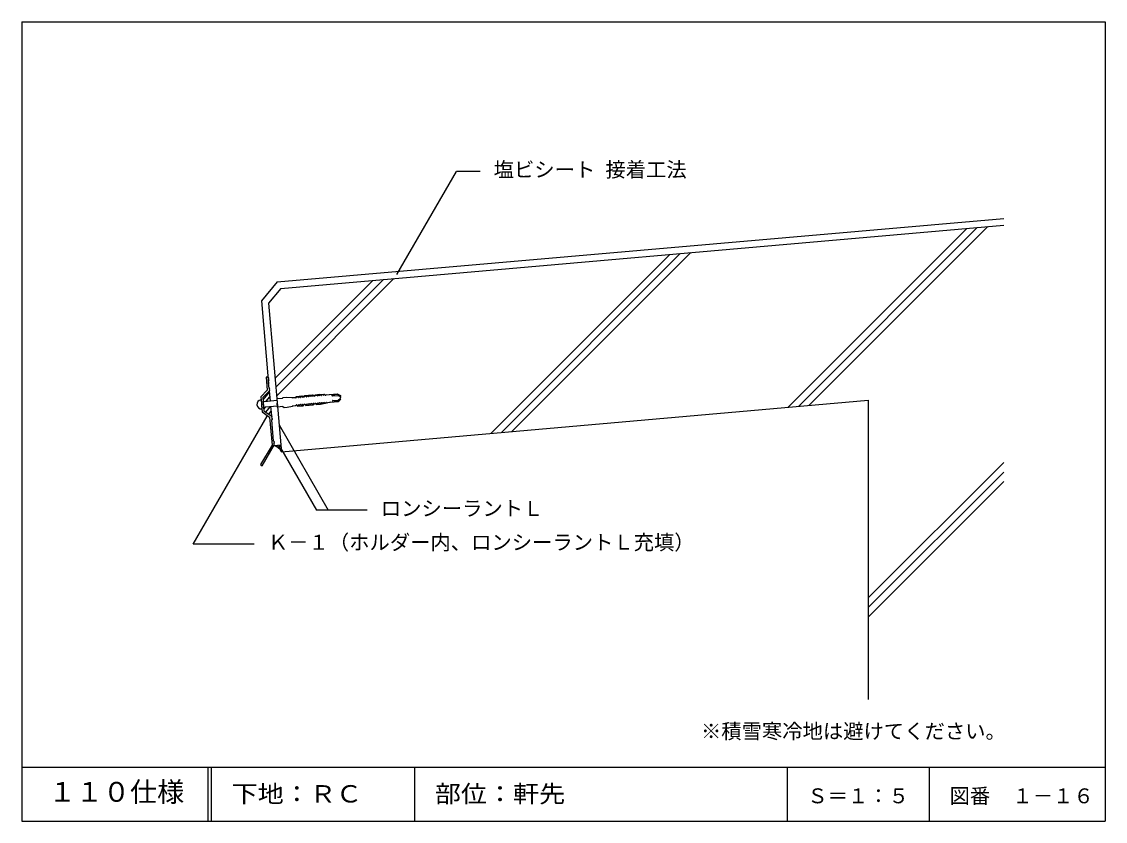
# Model space of a CAD drawing. Units: millimetres, scale not verified. Extents: x -403 to 397, y -617 to 613.
# Drawn here: x -403 to 397, y 23 to 613 of the extents above; entities that cross this region are included whole.
import ezdxf
from ezdxf.enums import TextEntityAlignment as Align

# ---------------------------------------------------------------- set-up
doc = ezdxf.new("R2010")
doc.units = ezdxf.units.MM
doc.header["$LTSCALE"] = 5
for name, color, linetype in [('2-2_in line', 7, 'Continuous'), ('2-4_out line', 2, 'Continuous'), ('2-6_鋼板・アングル', 2, 'Continuous'), ('2-7_ビス', 7, 'Continuous'), ('2-A_moji', 7, 'Continuous'), ('2-D_ハッチ他', 4, 'Continuous'), ('2-E_con他', 4, 'Continuous'), ('4-A', 7, 'Continuous'), ('F-2', 7, 'Continuous'), ('F-5', 6, 'Continuous'), ('F-7', 1, 'Continuous'), ('F-A', 7, 'Continuous')]:
    doc.layers.add(name, color=color, linetype=linetype)
doc.styles.add('HG丸ｺﾞｼｯｸM-PRO', font='')
doc.styles.add('ＭＳ ゴシック', font='')
doc.styles.get('HG丸ｺﾞｼｯｸM-PRO').set_extended_font_data('HG丸ｺﾞｼｯｸM-PRO')
doc.styles.get('ＭＳ ゴシック').set_extended_font_data('MS Gothic')

msp = doc.modelspace()

# ---------------------------------------------------------------- linework, layer by layer
at = {"layer": '2-2_in line'}
for p, q in [((-212.276, 416.093), (321.502, 462.793)), ((-212.276, 416.093), (-221.367, 405.26)), ((-221.367, 405.26), (-213.958, 320.583)), ((-220.732, 340.424), (-220.095, 333.145)), ((-219.747, 329.161), (-219.123, 322.034)), ((-217.196, 300.224), (-212.215, 300.659)), ((-212.215, 300.659), (-211.779, 295.678))]:
    msp.add_line(p, q, dxfattribs=at)
at = {"layer": '2-2_in line', "color": 1}
msp.add_line((-213.958, 320.583), (-212.215, 300.659), dxfattribs=at)
at = {"layer": '2-4_out line'}
for p, q in [((-214.775, 420.894), (321.502, 467.812)), ((-214.775, 420.894), (-226.528, 406.887)), ((-226.528, 406.887), (-221.175, 345.703)), ((-211.779, 295.678), (221.502, 333.586)), ((221.502, 333.586), (221.502, 112.965))]:
    msp.add_line(p, q, dxfattribs=at)
msp.add_arc((-220.038, 291.337), 9.33, 27.73193, 72.26807, dxfattribs=at)
at = {"layer": '2-6_鋼板・アングル'}
for p, q in [((-221.638, 350.682), (-223.069, 350.559)), ((-223.069, 350.559), (-222.23, 340.976)), ((-221.076, 350.21), (-221.638, 350.682)), ((-221.51, 349.692), (-221.076, 350.21)), ((-220.993, 349.26), (-221.51, 349.692)), ((-221.483, 348.676), (-220.993, 349.26)), ((-220.908, 348.292), (-221.483, 348.676)), ((-221.355, 347.758), (-220.908, 348.292)), ((-220.979, 343.245), (-221.355, 347.758)), ((-226.996, 336.154), (-222.23, 340.976)), ((-225.474, 335.605), (-220.274, 340.871)), ((-220.426, 342.781), (-220.979, 343.245)), ((-220.86, 342.264), (-220.426, 342.781)), ((-220.343, 341.829), (-220.86, 342.264)), ((-220.833, 341.245), (-220.343, 341.829)), ((-220.274, 340.871), (-220.833, 341.245)), ((-225.474, 335.605), (-224.63, 325.955)), ((-217.489, 303.349), (-218.866, 319.094)), ((-216.936, 302.887), (-217.489, 303.349)), ((-217.375, 302.361), (-216.936, 302.887)), ((-216.852, 301.935), (-217.375, 302.361)), ((-217.342, 301.351), (-216.852, 301.935)), ((-216.76, 300.964), (-217.342, 301.351))]:
    msp.add_line(p, q, dxfattribs=at)
for points in [[(-226.996, 336.154), (-226.57, 331.276), (-225.736, 330.644), (-226.449, 329.893), (-226.03, 325.148)], [(-226.03, 325.148), (-220.503, 321.23), (-218.695, 300.57), (-227.202, 286.121), (-225.995, 285.277), (-216.76, 300.964)], [(-224.63, 325.955), (-218.522, 321.622), (-219.004, 321.047), (-218.487, 320.615), (-218.977, 320.031), (-218.402, 319.646), (-218.866, 319.094)]]:
    msp.add_lwpolyline(points, dxfattribs=at)
at = {"layer": '2-7_ビス'}
for p, q in [((-195.648, 336.458), (-195.648, 336.458)), ((-195.648, 336.458), (-195.648, 336.458)), ((-180.041, 337.823), (-179.181, 337.464)), ((-226.797, 333.875), (-226.22, 327.278)), ((-226.683, 332.569), (-215.096, 333.583)), ((-226.334, 328.584), (-214.747, 329.598)), ((-195.095, 330.144), (-195.095, 330.144)), ((-195.095, 330.144), (-195.095, 330.144)), ((-179.488, 331.509), (-178.705, 332.013))]:
    msp.add_line(p, q, dxfattribs=at)
for points in [[(-200.781, 335.535), (-200.867, 336.509), (-196.649, 336.878), (-195.648, 336.462), (-195.648, 336.458)], [(-199.461, 335.582), (-200.327, 336.015), (-200.82, 335.972)], [(-197.901, 335.718), (-198.766, 336.152), (-199.242, 336.11), (-199.229, 335.761)], [(-196.345, 335.912), (-197.205, 336.289), (-197.681, 336.247), (-197.668, 335.899)], [(-195.648, 336.458), (-196.123, 336.412), (-196.112, 336.095)], [(-194.577, 336.519), (-194.624, 337.055), (-188.849, 337.561), (-187.844, 337.14)], [(-193.218, 336.128), (-194.084, 336.562), (-194.577, 336.519)], [(-191.658, 336.264), (-192.523, 336.698), (-192.999, 336.657), (-192.986, 336.308)], [(-190.097, 336.401), (-190.963, 336.835), (-191.438, 336.793), (-191.425, 336.445)], [(-188.541, 336.595), (-189.402, 336.971), (-189.878, 336.93), (-189.864, 336.581)], [(-187.844, 337.14), (-188.319, 337.095), (-188.309, 336.774)], [(-186.773, 337.201), (-186.82, 337.738), (-183.584, 338.021), (-180.041, 337.823), (-180.516, 337.781), (-180.507, 337.472)], [(-185.415, 336.811), (-186.281, 337.244), (-186.773, 337.201)], [(-183.857, 336.979), (-184.72, 337.386), (-185.195, 337.339), (-185.182, 336.991)], [(-182.299, 337.148), (-183.161, 337.538), (-183.636, 337.492), (-183.624, 337.157)], [(-180.74, 337.307), (-181.601, 337.684), (-182.076, 337.64), (-182.066, 337.317)], [(-178.946, 337.614), (-178.958, 337.748), (-178.178, 337.817), (-178.165, 337.667), (-176.563, 337.807), (-176.562, 337.801)], [(-176.229, 337.78), (-170.302, 338.298), (-169.614, 337.916), (-168.218, 337.032), (-168.205, 336.883), (-170.257, 337.793), (-174.214, 337.446)], [(-174.163, 336.865), (-170.206, 337.211), (-168.154, 336.302), (-168.1, 335.687)], [(-211.103, 334.936), (-215.183, 334.579), (-214.921, 331.59)], [(-210.58, 328.959), (-214.66, 328.602), (-214.921, 331.59)], [(-211.103, 334.936), (-210.347, 335.755), (-208.256, 335.938), (-204.107, 335.751), (-203.679, 335.545), (-203.683, 335.585), (-201.876, 335.743), (-201.017, 335.384)], [(-210.58, 328.959), (-209.693, 328.284), (-207.603, 328.466), (-203.548, 329.371), (-203.163, 329.648), (-203.16, 329.608), (-201.353, 329.766), (-200.569, 330.269)], [(-200.311, 330.161), (-200.226, 329.187), (-196.009, 329.556), (-195.095, 330.139), (-195.095, 330.144)], [(-199.003, 330.345), (-199.78, 329.767), (-200.273, 329.724)], [(-197.442, 330.481), (-198.22, 329.904), (-198.695, 329.862), (-198.743, 330.208)], [(-195.877, 330.561), (-196.659, 330.04), (-197.134, 329.998), (-197.182, 330.344)], [(-195.095, 330.144), (-195.571, 330.106), (-195.616, 330.421)], [(-192.76, 330.891), (-193.537, 330.313), (-194.03, 330.27)], [(-194.03, 330.27), (-193.983, 329.733), (-188.208, 330.239), (-187.292, 330.827)], [(-191.2, 331.027), (-191.977, 330.45), (-192.452, 330.408), (-192.5, 330.753)], [(-189.639, 331.164), (-190.416, 330.586), (-190.892, 330.545), (-190.939, 330.89)], [(-188.073, 331.243), (-188.855, 330.723), (-189.331, 330.681), (-189.378, 331.026)], [(-187.292, 330.827), (-187.768, 330.789), (-187.813, 331.107)], [(-186.227, 330.953), (-186.18, 330.416), (-182.944, 330.699), (-179.488, 331.509), (-179.964, 331.468), (-180.008, 331.774)], [(-184.957, 331.573), (-185.734, 330.996), (-186.227, 330.953)], [(-183.393, 331.678), (-184.173, 331.128), (-184.649, 331.091), (-184.696, 331.436)], [(-181.83, 331.782), (-182.611, 331.248), (-183.087, 331.211), (-183.133, 331.543)], [(-180.267, 331.897), (-181.049, 331.376), (-181.525, 331.336), (-181.57, 331.656)], [(-178.447, 331.905), (-178.435, 331.771), (-177.655, 331.839), (-177.668, 331.989), (-176.066, 332.129), (-176.067, 332.135)], [(-175.742, 332.214), (-169.815, 332.733), (-169.204, 333.228), (-167.983, 334.342), (-167.996, 334.491), (-169.859, 333.238), (-173.815, 332.892)], [(-173.866, 333.474), (-169.91, 333.82), (-168.046, 335.072), (-168.1, 335.687)]]:
    msp.add_lwpolyline(points, dxfattribs=at)
msp.add_arc((-226.508, 330.577), 3.311, 95, 275, dxfattribs=at)
for centre, major_axis, start_param, end_param in [((-196.339, 336.12), (0.228, 0.02), 4.6066597, 6.0519827), ((-195.116, 336.526), (0.534, 0.047), 3.1858044, 6.2389735), ((-193.212, 336.337), (0.228, 0.02), 4.6066597, 6.0519827), ((-191.652, 336.473), (0.228, 0.02), 4.6066597, 6.0519827), ((-190.091, 336.61), (0.228, 0.02), 4.6066597, 6.0519827), ((-188.535, 336.803), (0.228, 0.02), 4.6066597, 6.0519827), ((-187.312, 337.208), (0.534, 0.047), 3.1858044, 6.2389735), ((-185.409, 337.019), (0.228, 0.02), 4.6066597, 6.0519827), ((-183.851, 337.188), (0.228, 0.02), 4.6066597, 6.0519827), ((-182.293, 337.356), (0.228, 0.02), 4.6066597, 6.0519827), ((-180.734, 337.515), (0.228, 0.02), 4.6066597, 6.0519827), ((-179.12, 337.612), (0.173, 0.015), 4.1060148, 6.2013378), ((-176.328, 338.5), (0.797, 0.07), 4.3356773, 4.7570176), ((-174.178, 337.157), (0.32, 0.028), 1.6025621, 4.7441547), ((-200.953, 335.53), (0.171, 0.015), 4.1203058, 6.2147054), ((-200.481, 330.136), (0.171, 0.015), 0.06848, 2.1628795), ((-199.455, 335.79), (0.228, 0.02), 4.6066597, 6.0519827), ((-198.961, 330.14), (0.228, 0.02), 0.2312026, 1.6765256), ((-197.895, 335.927), (0.228, 0.02), 4.6066597, 6.0519827), ((-197.4, 330.277), (0.228, 0.02), 0.2312026, 1.6765256), ((-195.834, 330.356), (0.228, 0.02), 0.2312026, 1.6765256), ((-194.559, 330.169), (0.534, 0.047), 0.0442118, 3.0973809), ((-192.718, 330.686), (0.228, 0.02), 0.2312026, 1.6765256), ((-191.157, 330.823), (0.228, 0.02), 0.2312026, 1.6765256), ((-189.597, 330.959), (0.228, 0.02), 0.2312026, 1.6765256), ((-188.031, 331.039), (0.228, 0.02), 0.2312026, 1.6765256), ((-186.756, 330.852), (0.534, 0.047), 0.0442118, 3.0973809), ((-184.915, 331.369), (0.228, 0.02), 0.2312026, 1.6765256), ((-183.351, 331.473), (0.228, 0.02), 0.2312026, 1.6765256), ((-181.788, 331.578), (0.228, 0.02), 0.2312026, 1.6765256), ((-180.225, 331.692), (0.228, 0.02), 0.2312026, 1.6765256), ((-178.618, 331.877), (0.173, 0.015), 0.0818475, 2.1771705), ((-175.715, 331.487), (0.797, 0.07), 1.5261677, 1.947508), ((-173.83, 333.184), (0.32, 0.028), 1.5390306, 4.6806232)]:
    msp.add_ellipse(centre, major_axis=major_axis, ratio=0.909574, start_param=start_param, end_param=end_param, dxfattribs=at)
at = {"layer": '2-A_moji'}
for p, q in [((-126.467, 426.512), (-82.58, 502.526)), ((-65.058, 502.526), (-82.58, 502.526)), ((-276.883, 227.526), (-222.374, 321.937)), ((-148.361, 252.526), (-185.729, 252.526)), ((-231.759, 227.526), (-276.883, 227.526))]:
    msp.add_line(p, q, dxfattribs=at)
at = {"layer": '2-D_ハッチ他'}
for p, q in [((-225.336, 334.029), (-220.66, 339.601)), ((-223.029, 332.889), (-220.352, 336.079)), ((-224.72, 326.985), (-223.143, 328.864)), ((-223.182, 324.928), (-219.736, 329.035)), ((-221.136, 323.477), (-219.428, 325.513)), ((-216.223, 299.851), (-215.721, 300.353)), ((-215.291, 299.369), (-214.172, 300.488)), ((-214.443, 298.803), (-212.622, 300.624)), ((-213.673, 298.159), (-212.131, 299.7)), ((-212.979, 297.438), (-212.018, 298.4)), ((-212.362, 296.641), (-211.904, 297.099)), ((-211.825, 295.764), (-211.79, 295.799))]:
    msp.add_line(p, q, dxfattribs=at)
at = {"layer": '2-E_con他'}
for p, q in [((162.142, 328.392), (294.15, 460.4)), ((169.891, 329.07), (301.899, 461.078)), ((177.64, 329.748), (309.648, 461.756)), ((-57.033, 309.217), (74.975, 441.224)), ((-49.284, 309.895), (82.724, 441.902)), ((-41.535, 310.573), (90.473, 442.58)), ((-216.509, 349.741), (-144.201, 422.049)), ((-215.94, 343.238), (-136.452, 422.727)), ((-215.372, 336.736), (-128.703, 423.405)), ((221.502, 187.752), (321.502, 287.752)), ((221.502, 180.681), (321.502, 280.681)), ((221.502, 173.61), (321.502, 273.61))]:
    msp.add_line(p, q, dxfattribs=at)
at = {"layer": '4-A'}
for p, q in [((-213.505, 315.397), (-177.206, 252.526)), ((-212.361, 298.653), (-185.729, 252.526))]:
    msp.add_line(p, q, dxfattribs=at)
at = {"layer": 'F-2'}
for p, q in [((-113.498, 62.965), (-113.498, 22.965)), ((161.502, 62.965), (161.502, 22.965)), ((266.502, 62.965), (266.502, 22.965))]:
    msp.add_line(p, q, dxfattribs=at)
at = {"layer": 'F-5'}
for p, q in [((-403.498, 62.965), (396.502, 62.965)), ((-265.998, 62.965), (-265.998, 22.965)), ((-263.498, 62.965), (-263.498, 22.965))]:
    msp.add_line(p, q, dxfattribs=at)
at = {"layer": 'F-7'}
for p, q in [((-403.498, 612.965), (-403.498, 22.965)), ((-403.498, 22.965), (396.502, 22.965))]:
    msp.add_line(p, q, dxfattribs=at)
msp.add_lwpolyline([(-403.498, 612.965), (396.502, 612.965), (396.502, 22.965)], dxfattribs=at)

# ---------------------------------------------------------------- texts
at = {"layer": '2-A_moji', "style": 'ＭＳ ゴシック'}
for s, p in [('塩ビシート 接着工法', (-55.058, 495.026)), ('ロンシーラントＬ', (-138.361, 245.026)), ('Ｋ－１（ホルダー内、ロンシーラントＬ充填）', (-221.759, 220.026)), ('※積雪寒冷地は避けてください。', (97.997, 80.66))]:
    msp.add_text(s, height=11, dxfattribs=at).set_placement(p, align=Align.BOTTOM_LEFT)
at = {"layer": 'F-A', "style": 'HG丸ｺﾞｼｯｸM-PRO'}
for s, height, p in [('１１０仕様', 14.66, (-383.498, 32.965)), ('図番', 11, (281.502, 32.965)), ('Ｓ＝１：５', 11, (176.502, 32.965)), ('１－１６', 11, (327.92, 32.965))]:
    msp.add_text(s, height=height, dxfattribs=at).set_placement(p, align=Align.BOTTOM_LEFT)
at = {"layer": 'F-A', "style": 'HG丸ｺﾞｼｯｸM-PRO', "width": 1.1}
for s, p in [('下地：ＲＣ', (-248.498, 32.965)), ('部位：軒先', (-98.498, 32.965))]:
    msp.add_text(s, height=12.83, dxfattribs=at).set_placement(p, align=Align.BOTTOM_LEFT)

doc.saveas('drawing.dxf')
